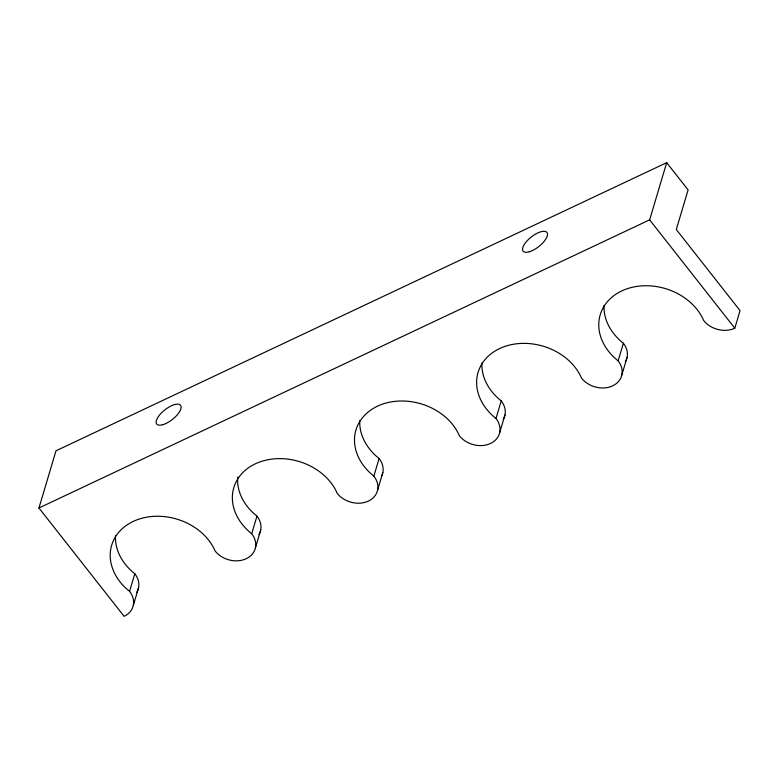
<?xml version="1.0" encoding="UTF-8"?>
<svg xmlns="http://www.w3.org/2000/svg" width="779" height="779" viewBox="0 0 779 779"><rect width="100%" height="100%" fill="white"/><g stroke="black" fill="none" stroke-linecap="round" stroke-linejoin="round"><path stroke-width="1.17" d="M38.95 507.986L56 450.798L666.688 162.665L688.11 189.92L676.308 229.513L740.05 310.607L734.801 328.202A22.698 18.063 16.6 0 1 703.661 320.5A54.919 43.682 16.6 0 0 621.778 290.918A54.919 43.682 16.6 0 0 618.127 360.852A22.698 18.063 16.6 0 1 612.664 385.829A22.698 18.063 16.6 0 1 581.524 378.127A54.919 43.682 16.6 0 0 499.641 348.544A54.919 43.682 16.6 0 0 495.989 418.479A22.698 18.063 16.6 0 1 490.527 443.455A22.698 18.063 16.6 0 1 459.386 435.753A54.919 43.682 16.6 0 0 377.503 406.171A54.919 43.682 16.6 0 0 373.852 476.105A22.698 18.063 16.6 0 1 368.389 501.082A22.698 18.063 16.6 0 1 337.249 493.38A54.919 43.682 16.6 0 0 255.366 463.797A54.919 43.682 16.6 0 0 251.714 533.732A22.698 18.063 16.6 0 1 246.252 558.709A22.698 18.063 16.6 0 1 215.111 551.006A54.919 43.682 16.6 0 0 133.228 521.424A54.919 43.682 16.6 0 0 129.577 591.358A22.698 18.063 16.6 0 1 124.114 616.335L38.95 507.986L649.637 219.844L666.688 162.665M129.577 591.358L134.825 573.763A54.919 43.682 16.6 0 1 115.506 535.864M133.297 605.449L138.545 587.853M251.714 533.732L256.963 516.136A54.919 43.682 16.6 0 1 237.722 477.079M255.434 547.822L260.683 530.226M373.852 476.105L379.1 458.51A54.919 43.682 16.6 0 1 359.781 420.611M377.572 490.195L382.82 472.6M495.989 418.479L501.238 400.883A54.919 43.682 16.6 0 1 481.919 362.985M499.709 432.559L504.958 414.964M618.127 360.852L623.375 343.257A54.919 43.682 16.6 0 1 604.056 305.358M621.846 374.933L627.095 357.337M649.637 219.844L734.801 328.202M623.375 343.257A22.698 18.063 16.6 0 1 625.342 361.729M501.238 400.883A22.698 18.063 16.6 0 1 503.205 419.355M379.1 458.51A22.698 18.063 16.6 0 1 381.642 475.94M256.963 516.136A22.698 18.063 16.6 0 1 258.93 534.608M134.825 573.763A22.698 18.063 16.6 0 1 136.792 592.235M529.331 251.783A15.152 6.096 -38.2 0 0 547.501 233.953A15.152 6.096 -38.2 0 0 528.24 239.65A15.152 6.096 -38.2 0 0 529.331 251.783M162.938 424.662A15.152 6.096 -38.2 0 0 181.108 406.823A15.152 6.096 -38.2 0 0 161.847 412.519A15.152 6.096 -38.2 0 0 162.938 424.662"/></g></svg>
